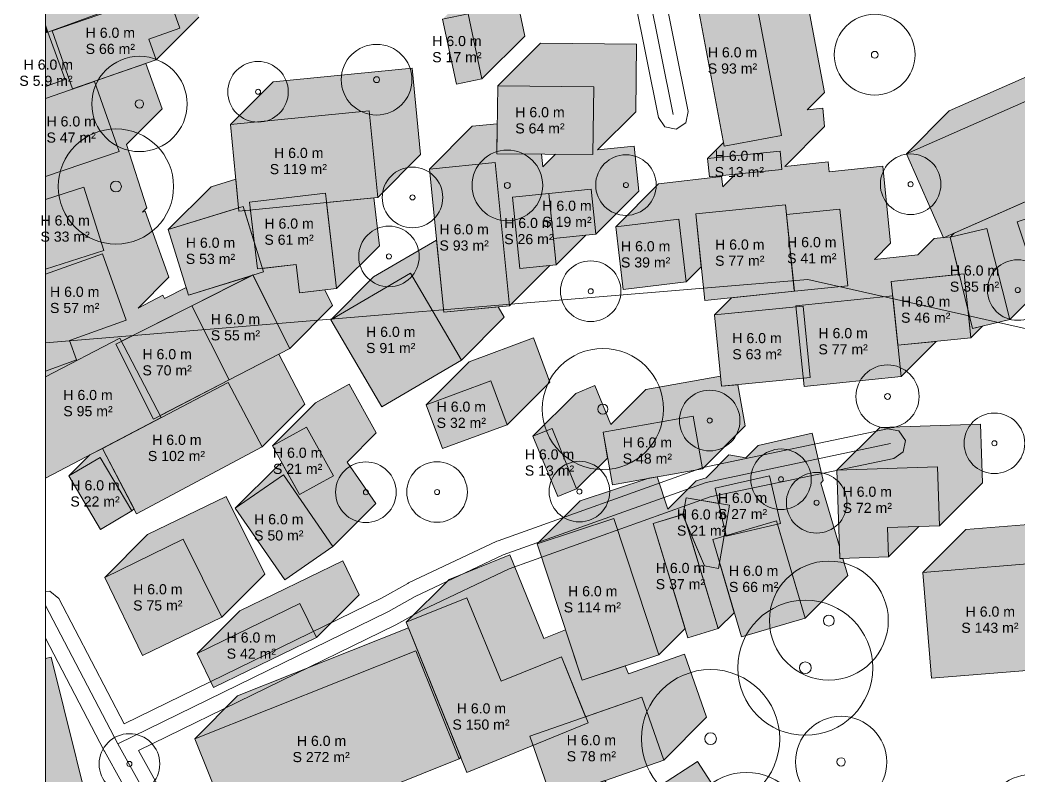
# Model space of a CAD drawing. Header units: metres. Extents: x -4 to 969, y -5 to 964.
# Drawn here: x -2.5 to 96.4, y 715.9 to 790.8 of the extents above; entities that cross this region are included whole.
import ezdxf

# ---------------------------------------------------------------- set-up
doc = ezdxf.new("R2010")
doc.units = ezdxf.units.M
doc.header["$MEASUREMENT"] = 0
for name, color, linetype, lineweight, true_color in [('TPX_BUILDING_AREAS_TEXT', 7, 'CONTINUOUS', 0, 0x000000), ('TPX_BUILDING_HEIGHTS_TEXT', 7, 'CONTINUOUS', 0, 0x000000), ('TPX_BUILDINGS', 7, 'CONTINUOUS', 0, 0x000000), ('TPX_BUILDINGS_HATCH', 7, 'CONTINUOUS', 0, 0xf0f0f0), ('TPX_BUILDINGS_SHADOWS_HATCH', 7, 'CONTINUOUS', 0, 0x000000), ('TPX_BUILDINGS_SHADOWS_OUTLINES', 7, 'CONTINUOUS', 0, 0x000000), ('TPX_CONTOUR_LINES_5M', 7, 'CONTINUOUS', 0, 0x969696), ('TPX_FRAME_PROJECT', 7, 'CONTINUOUS', 0, 0x000000), ('TPX_ROADS_AXES', 7, 'CONTINUOUS', 0, 0x323232), ('TPX_ROADS_CONTOURS', 7, 'CONTINUOUS', 0, 0x646464), ('TPX_VEGETATION_TREES_INDIVIDUAL', 7, 'CONTINUOUS', 0, 0x136734)]:
    doc.layers.add(name, color=color, linetype=linetype, lineweight=lineweight, true_color=true_color)
doc.styles.add('TPX_TEXTE', font='arial.ttf')

# ---------------------------------------------------------------- blocks, each defined once
blk = doc.blocks.new('TREETR003_CR031')
at = {"layer": 'TPX_VEGETATION_TREES_INDIVIDUAL'}
for radius in [3.13, 0.292]:
    blk.add_circle((0, 0, 0.036), radius, dxfattribs=at)
blk = doc.blocks.new('TREETR003_CR040')
at = {"layer": 'TPX_VEGETATION_TREES_INDIVIDUAL'}
for radius in [4, 0.333]:
    blk.add_circle((0, 0, 0.036), radius, dxfattribs=at)
blk = doc.blocks.new('TREETR003_CR030')
at = {"layer": 'TPX_VEGETATION_TREES_INDIVIDUAL'}
for radius in [3, 0.25]:
    blk.add_circle((0, 0, 0.036), radius, dxfattribs=at)
blk = doc.blocks.new('TREETR005_CR060')
at = {"layer": 'TPX_VEGETATION_TREES_INDIVIDUAL'}
for radius in [6, 0.5]:
    blk.add_circle((0, 0, 0.036), radius, dxfattribs=at)
blk = doc.blocks.new('TREETR004_CR047')
at = {"layer": 'TPX_VEGETATION_TREES_INDIVIDUAL'}
for radius in [4.72, 0.417]:
    blk.add_circle((0, 0, 0.036), radius, dxfattribs=at)
blk = doc.blocks.new('TREETR006_CR069')
at = {"layer": 'TPX_VEGETATION_TREES_INDIVIDUAL'}
for radius in [6.85, 0.583]:
    blk.add_circle((0, 0, 0.036), radius, dxfattribs=at)
blk = doc.blocks.new('TREETR003_CR035')
at = {"layer": 'TPX_VEGETATION_TREES_INDIVIDUAL'}
for radius in [3.5, 0.292]:
    blk.add_circle((0, 0, 0.036), radius, dxfattribs=at)
blk = doc.blocks.new('TREETR006_CR067')
at = {"layer": 'TPX_VEGETATION_TREES_INDIVIDUAL'}
for radius in [6.69, 0.583]:
    blk.add_circle((0, 0, 0.036), radius, dxfattribs=at)
blk = doc.blocks.new('TREETR005_CR057')
at = {"layer": 'TPX_VEGETATION_TREES_INDIVIDUAL'}
for radius in [5.71, 0.542]:
    blk.add_circle((0, 0, 0.036), radius, dxfattribs=at)
blk = doc.blocks.new('TREETR005_CR059')
at = {"layer": 'TPX_VEGETATION_TREES_INDIVIDUAL'}
for radius in [5.89, 0.542]:
    blk.add_circle((0, 0, 0.036), radius, dxfattribs=at)
blk = doc.blocks.new('TREETR004_CR045')
at = {"layer": 'TPX_VEGETATION_TREES_INDIVIDUAL'}
for radius in [4.52, 0.417]:
    blk.add_circle((0, 0, 0.036), radius, dxfattribs=at)

msp = doc.modelspace()

# ---------------------------------------------------------------- hatches: boundary and pattern name
at = {"layer": 'TPX_BUILDINGS_HATCH'}
for points in [[(0, 806.316), (0, 790.323), (0.253, 789.627), (6.237, 791.8), (0.884, 806.636), (0, 806.316)], [(127.645, 796.254), (85.285, 777.569), (88.966, 769.231), (131.325, 787.927), (127.645, 796.254)], [(69.926, 795.329), (64.268, 794.219), (67.247, 778.326), (72.917, 779.392), (69.926, 795.329)], [(12.046, 793.674), (0.69, 789.75), (2.7, 783.994), (10.97, 786.87), (10.264, 788.925), (13.327, 789.995), (12.046, 793.674)], [(41.882, 791.424), (39.354, 790.886), (40.708, 784.455), (43.236, 784.981), (41.882, 791.424)], [(0, 789.535), (0, 784.225), (1.952, 784.932), (0.253, 789.627), (0, 789.535)], [(0, 783.052), (0, 775.315), (7.316, 777.781), (4.855, 784.741), (0, 783.052)], [(44.804, 784.289), (44.724, 777.577), (54.24, 777.482), (54.32, 784.194), (44.804, 784.289)], [(32.086, 781.81), (18.325, 780.455), (19.17, 771.888), (32.932, 773.253), (32.086, 781.81)], [(72.768, 777.843), (65.597, 777.116), (65.789, 775.281), (72.948, 776.019), (72.768, 777.843)], [(44.562, 776.703), (38.049, 776.054), (39.457, 761.871), (45.971, 762.519), (44.562, 776.703)], [(0, 773.033), (0, 766.131), (5.8, 767.98), (3.8, 774.255), (0, 773.033)], [(54.075, 774.076), (49.86, 773.643), (50.322, 769.177), (54.536, 769.609), (54.075, 774.076)], [(27.74, 773.659), (20.219, 772.775), (21.004, 766.165), (24.836, 766.618), (25.172, 763.788), (28.85, 764.218), (27.74, 773.659)], [(49.86, 773.643), (46.258, 773.268), (46.99, 766.193), (50.592, 766.568), (49.86, 773.643)], [(103.147, 773.152), (96.244, 770.843), (98.364, 764.524), (105.234, 766.943), (103.147, 773.152)], [(19.585, 772.342), (12.167, 770.065), (14.167, 763.58), (21.618, 765.868), (19.585, 772.342)], [(73.308, 772.526), (64.43, 771.606), (65.319, 763.027), (74.187, 763.948), (73.308, 772.526)], [(78.697, 772.099), (73.41, 771.553), (74.187, 763.948), (79.485, 764.482), (78.697, 772.099)], [(62.745, 771.081), (56.505, 770.345), (57.235, 764.143), (63.474, 764.88), (62.745, 771.081)], [(93.245, 770.183), (89.634, 769.31), (91.828, 760.26), (95.526, 761.155), (93.245, 770.183)], [(0, 765.635), (0, 756.04), (3.092, 757.146), (2.397, 759.091), (7.998, 761.097), (5.658, 767.659), (0, 765.635)], [(20.546, 765.566), (14.499, 762.508), (18.199, 755.187), (24.213, 758.3), (20.546, 765.566)], [(36.172, 765.754), (28.268, 761.132), (33.318, 752.51), (41.212, 757.143), (36.172, 765.754)], [(91.024, 765.676), (83.788, 764.926), (84.441, 758.602), (91.677, 759.341), (91.024, 765.676)], [(83.934, 763.489), (74.344, 762.511), (75.166, 754.518), (84.756, 755.496), (83.934, 763.489)], [(14.499, 762.508), (6.997, 758.728), (10.698, 751.296), (18.199, 755.187), (14.499, 762.508)], [(75.067, 762.49), (66.276, 761.625), (66.975, 754.539), (75.766, 755.404), (75.067, 762.49)], [(0, 755.465), (0, 745.432), (11.486, 751.453), (7.39, 759.315), (0, 755.465)], [(44.119, 755.083), (37.731, 752.721), (39.342, 748.369), (45.73, 750.72), (44.119, 755.083)], [(18.123, 754.922), (5.647, 748.396), (9.038, 741.925), (21.47, 748.54), (18.123, 754.922)], [(64.158, 751.579), (55.238, 749.984), (56.161, 744.789), (65.081, 746.373), (64.158, 751.579)], [(25.867, 750.498), (22.51, 748.653), (25.173, 743.828), (28.53, 745.673), (25.867, 750.498)], [(50.199, 750.368), (48.296, 749.599), (50.755, 743.613), (52.625, 744.37), (50.199, 750.368)], [(5.441, 747.499), (2.336, 745.666), (5.461, 740.367), (8.577, 742.212), (5.441, 747.499)], [(88.373, 746.56), (78.398, 746.234), (78.696, 737.488), (83.514, 737.645), (83.407, 740.564), (88.575, 740.733), (88.373, 746.56)], [(23.602, 745.759), (18.815, 742.461), (23.708, 735.376), (28.484, 738.685), (23.602, 745.759)], [(71.719, 745.662), (66.357, 744.442), (67.444, 739.701), (72.817, 740.954), (71.719, 745.662)], [(63.469, 743.505), (63.156, 741.768), (65.273, 736.753), (66.686, 736.503), (67.774, 742.754), (63.469, 743.505)], [(56.324, 741.45), (48.72, 738.952), (53.171, 725.44), (60.775, 727.95), (56.324, 741.45)], [(63.221, 741.867), (60.213, 740.941), (63.639, 729.638), (66.659, 730.543), (63.221, 741.867)], [(72.433, 741.219), (66.119, 739.365), (68.939, 729.72), (75.252, 731.573), (72.433, 741.219)], [(13.655, 739.395), (5.891, 735.613), (9.614, 727.883), (17.487, 731.687), (13.655, 739.395)], [(100.478, 737.217), (86.924, 736.106), (87.786, 725.637), (101.328, 726.737), (100.478, 737.217)], [(41.76, 733.602), (35.744, 731.175), (41.753, 716.296), (53.752, 721.207), (51.117, 727.735), (45.145, 725.329), (41.76, 733.602)], [(25.215, 733.014), (15.023, 728.075), (16.653, 724.707), (26.845, 729.657), (25.215, 733.014)], [(36.693, 728.335), (14.794, 719.638), (19.128, 708.879), (40.983, 717.654), (36.693, 728.335)], [(59.067, 723.754), (47.974, 719.875), (50.16, 713.644), (61.253, 717.523), (59.067, 723.754)]]:
    msp.add_hatch(color=256, dxfattribs=at).paths.add_polyline_path(points)
at = {"layer": 'TPX_BUILDINGS_SHADOWS_HATCH'}
h = msp.add_hatch(color=256, dxfattribs=at)
h.paths.add_polyline_path([(0, 756.04), (0, 755.465), (7.39, 759.315), (7.551, 759.006), (14.499, 762.508), (20.407, 765.496), (14.167, 763.58), (13.936, 764.329), (11.793, 763.249), (11.633, 763.557), (9.182, 762.281), (12.241, 765.339), (9.901, 771.901), (9.621, 771.801), (10.042, 772.222), (8.043, 778.498), (8.028, 778.493), (11.559, 782.024), (9.968, 786.522), (2.7, 783.994), (0.69, 789.75), (12.046, 793.674), (13.327, 789.995), (10.264, 788.925), (10.97, 786.87), (15.213, 791.113), (15.016, 791.685), (16.773, 793.442), (16.215, 798.905), (15.258, 808.169), (19.155, 808.567), (20.101, 799.304), (29.943, 800.315), (30.708, 792.842), (31.397, 793.53), (30.926, 793.484), (30.204, 800.769), (44.184, 802.146), (44.906, 794.861), (43.156, 794.688), (39.354, 790.886), (41.882, 791.424), (43.236, 784.981), (47.479, 789.224), (46.125, 795.667), (45.6, 795.555), (46.293, 796.248), (46.063, 796.224), (45.488, 801.917), (53.086, 802.691), (53.669, 797.026), (52.905, 804.526), (57.317, 804.98), (58.094, 797.463), (60.146, 799.516), (60.045, 800.477), (65.453, 801.034), (66.027, 795.55), (65.551, 795.501), (64.268, 794.219), (69.926, 795.329), (72.917, 779.392), (67.247, 778.326), (67.178, 778.696), (65.597, 777.116), (72.768, 777.844), (72.948, 776.019), (68.372, 775.547), (67.11, 774.285), (66.988, 775.324), (60.748, 774.587), (56.505, 770.345), (62.745, 771.081), (63.474, 764.88), (64.972, 766.377), (64.43, 771.606), (73.308, 772.526), (74.177, 764.039), (73.41, 771.553), (78.697, 772.099), (79.485, 764.482), (74.187, 763.948), (67.951, 763.3), (66.276, 761.625), (74.353, 762.42), (74.344, 762.511), (83.934, 763.489), (84.756, 755.496), (88.252, 758.992), (84.441, 758.602), (83.788, 764.926), (90.527, 765.624), (89.634, 769.31), (93.245, 770.183), (95.526, 761.155), (99.185, 764.813), (98.364, 764.524), (96.244, 770.843), (103.147, 773.152), (105.234, 766.943), (103.227, 766.236), (98.995, 762.005), (107.189, 765.08), (110.289, 756.828), (110.457, 756.996), (109.381, 760.375), (114.731, 762.082), (117.924, 752.017), (112.585, 750.311), (112.202, 751.515), (109.152, 748.465), (115.447, 749.091), (115.728, 746.272), (122.822, 746.967), (123.566, 739.394), (121.454, 739.186), (122.288, 730.732), (126.471, 734.915), (125.998, 739.036), (152.326, 742.051), (153.449, 732.257), (157.692, 736.5), (156.569, 746.294), (141.054, 744.517), (143.568, 747.032), (142.525, 756.074), (139.211, 755.691), (141.315, 757.796), (141.228, 757.997), (136.277, 756.017), (131.922, 766.543), (137.829, 768.981), (140.954, 761.417), (138.409, 768.861), (144.634, 770.99), (148.819, 758.75), (153.062, 762.993), (148.877, 775.233), (142.652, 773.104), (142.276, 772.728), (142.071, 773.224), (136.165, 770.785), (135.826, 770.447), (135.551, 771.082), (135.496, 771.058), (139.711, 775.274), (137.656, 780.835), (129.572, 777.832), (127.945, 776.205), (127.121, 778.191), (123.478, 776.666), (123.269, 776.457), (123.05, 777.085), (120.862, 776.315), (116.62, 772.073), (118.807, 772.842), (121.048, 766.424), (118.871, 765.666), (118.59, 766.466), (118.204, 766.079), (113.624, 764.618), (113.315, 764.309), (111.431, 769.322), (105.32, 767.029), (106.705, 768.413), (106.03, 768.173), (103.779, 774.359), (111.973, 777.345), (113.385, 773.391), (111.876, 772.845), (112.714, 770.558), (116.957, 774.801), (116.377, 776.382), (117.628, 777.633), (116.317, 781.303), (99.107, 773.706), (97.959, 772.559), (97.814, 773.136), (90.02, 769.696), (89.661, 769.337), (89.069, 769.276), (88.966, 769.231), (88.952, 769.264), (88.03, 769.168), (86.413, 767.551), (82.116, 767.113), (83.728, 768.725), (82.94, 776.342), (77.652, 775.796), (77.551, 776.769), (73.252, 776.323), (77.191, 780.262), (77.011, 782.086), (75.453, 781.928), (77.16, 783.635), (74.169, 799.572), (69.042, 798.566), (70.27, 799.793), (69.911, 803.224), (61.07, 802.348), (60.399, 809.103), (57.148, 808.768), (55.084, 806.705), (49.731, 806.16), (48.565, 804.994), (48.427, 806.389), (46.376, 806.187), (47.494, 807.304), (47.005, 811.433), (45.987, 811.329), (45.516, 815.914), (34.004, 814.553), (33.192, 813.741), (32.791, 822.294), (24.749, 820.059), (20.338, 815.648), (18.895, 821.289), (12.012, 819.523), (11.108, 818.619), (4.562, 816.914), (0.319, 812.672), (7.574, 814.561), (8.405, 811.401), (1.15, 809.511), (1.083, 809.767), (0.536, 809.22), (0, 809.027), (0, 806.316), (0.884, 806.636), (1.046, 806.188), (0.483, 809.167), (8.264, 810.637), (9.258, 805.368), (12.175, 806.181), (15.317, 794.91), (6.333, 792.408), (3.192, 803.678), (8.848, 805.254), (1.856, 803.943), (6.237, 791.8), (0.253, 789.627), (1.952, 784.932), (0, 784.225), (0, 783.052), (4.855, 784.741), (7.316, 777.781), (0, 775.315), (0, 773.033), (3.8, 774.255), (5.8, 767.98), (0, 766.131), (0, 765.635), (5.658, 767.659), (7.998, 761.097), (2.397, 759.091), (3.092, 757.146), (0, 756.04)])
h.paths.add_polyline_path([(7.769, 815.28), (14.652, 817.047), (16.789, 808.693), (9.884, 806.993), (7.769, 815.28)], flags=16)
h.paths.add_polyline_path([(18.385, 813.695), (26.427, 815.93), (27.045, 802.739), (21.615, 802.049), (18.385, 813.695)], flags=16)
h.paths.add_polyline_path([(28.254, 803.948), (30.271, 805.965), (29.761, 810.31), (42.219, 811.783), (43.251, 803.061), (30.782, 801.6), (30.48, 804.177), (28.254, 803.948)], flags=16)
h.paths.add_polyline_path([(114.937, 762.813), (125.809, 767.521), (126.922, 764.947), (131.308, 766.839), (137.073, 753.553), (132.896, 751.742), (132.294, 751.14), (138.282, 751.831), (139.326, 742.789), (133.338, 742.098), (133.163, 743.613), (130.241, 743.279), (126.118, 739.155), (125.867, 741.695), (127.809, 743.637), (127.253, 749.295), (126.267, 748.867), (125.328, 751.039), (119.971, 750.515), (119.831, 751.919), (119.688, 751.856), (114.937, 762.813)], flags=16)
h.paths.add_polyline_path([(119.236, 772.423), (122.878, 773.948), (125.359, 767.973), (121.716, 766.459), (119.236, 772.423)], flags=16)
h.paths.add_polyline_path([(127.614, 775.874), (132.975, 777.78), (135.468, 771.031), (135.217, 770.938), (131.165, 769.19), (131.071, 769.406), (130.13, 769.059), (129.259, 771.42), (128.46, 771.074), (129.136, 771.751), (127.614, 775.874)], flags=16)
for points in [[(89.528, 781.812), (85.285, 777.569), (127.645, 796.254), (131.325, 787.927), (126.688, 785.88), (126.044, 785.236), (135.102, 788.535), (137.926, 780.935), (142.169, 785.177), (139.344, 792.777), (134.361, 790.963), (135.568, 792.17), (131.887, 800.497), (127.437, 798.534), (131.389, 802.486), (124.498, 819.087), (112.259, 813.999), (108.016, 809.756), (120.255, 814.844), (127.146, 798.243), (121.066, 795.724), (89.528, 781.812)], [(0, 790.323), (0, 789.535), (0.253, 789.627), (0, 790.323)], [(42.291, 780.297), (38.049, 776.054), (44.562, 776.703), (45.971, 762.519), (49.954, 766.502), (46.99, 766.193), (46.258, 773.268), (49.86, 773.643), (54.075, 774.076), (54.536, 769.609), (58.779, 773.852), (58.317, 778.318), (54.707, 777.948), (58.483, 781.724), (58.563, 788.437), (49.046, 788.532), (44.804, 784.289), (54.32, 784.194), (54.241, 777.482), (50.571, 777.518), (50.501, 777.511), (49.268, 776.279), (49.144, 777.533), (44.724, 777.577), (44.759, 780.543), (42.291, 780.297)], [(22.568, 784.698), (18.325, 780.455), (32.086, 781.81), (32.932, 773.253), (37.174, 777.496), (36.329, 786.052), (22.568, 784.698)], [(16.41, 774.308), (12.167, 770.065), (19.139, 772.205), (18.857, 775.059), (16.41, 774.308)], [(32.534, 773.214), (27.847, 772.749), (28.85, 764.218), (33.093, 768.461), (32.534, 773.214)], [(20.311, 772.001), (19.711, 771.941), (20.687, 768.832), (20.311, 772.001)], [(32.51, 765.374), (28.268, 761.132), (36.172, 765.754), (41.212, 757.143), (45.454, 761.386), (44.856, 762.408), (39.457, 761.871), (38.747, 769.021), (32.51, 765.374)], [(53.529, 769.506), (50.322, 769.177), (50.592, 766.568), (53.529, 769.506)], [(21.618, 765.868), (20.558, 765.542), (24.213, 758.3), (28.456, 762.543), (27.679, 764.081), (25.172, 763.788), (24.836, 766.618), (21.506, 766.224), (21.618, 765.868)], [(91.828, 760.26), (91.401, 762.021), (91.677, 759.341), (92.84, 760.505), (91.828, 760.26)], [(41.973, 756.964), (37.731, 752.721), (44.119, 755.083), (45.73, 750.72), (49.973, 754.963), (48.362, 759.326), (41.973, 756.964)], [(10.242, 750.801), (8.926, 750.111), (18.123, 754.922), (21.47, 748.54), (25.713, 752.782), (23.116, 757.733), (18.199, 755.187), (11.382, 751.651), (11.486, 751.453), (10.242, 750.801)], [(52.539, 753.842), (48.296, 749.599), (50.199, 750.368), (52.625, 744.37), (55.691, 747.435), (55.238, 749.984), (64.158, 751.579), (65.081, 746.373), (69.324, 750.616), (68.6, 754.699), (66.975, 754.539), (66.875, 755.549), (59.48, 754.226), (56.003, 750.749), (54.442, 754.61), (52.539, 753.842)], [(23.058, 746.704), (18.815, 742.461), (23.602, 745.759), (28.484, 738.685), (32.727, 742.927), (29.892, 747.035), (32.773, 749.916), (30.109, 754.741), (26.753, 752.896), (22.51, 748.653), (25.867, 750.498), (28.53, 745.673), (25.173, 743.828), (23.44, 746.968), (23.058, 746.704)], [(82.64, 750.476), (78.398, 746.234), (88.373, 746.56), (88.575, 740.733), (92.818, 744.976), (92.615, 750.803), (82.64, 750.476)], [(52.963, 743.194), (48.72, 738.952), (56.324, 741.45), (60.775, 727.95), (63.366, 730.54), (60.213, 740.941), (63.171, 741.852), (63.469, 743.505), (66.701, 742.941), (66.357, 744.442), (71.719, 745.662), (72.817, 740.954), (72.53, 740.887), (75.252, 731.573), (79.495, 735.816), (79.003, 737.498), (78.696, 737.488), (78.655, 738.689), (76.822, 744.96), (77.059, 745.197), (75.962, 749.905), (70.6, 748.684), (69.373, 747.457), (67.711, 747.747), (65.456, 745.492), (64.455, 745.184), (61.657, 742.385), (60.604, 745.578), (59.763, 745.429), (52.963, 743.194)], [(4.418, 747.747), (2.336, 745.666), (5.441, 747.499), (8.577, 742.212), (8.781, 742.415), (5.648, 748.393), (4.418, 747.747)], [(91.167, 740.349), (86.924, 736.106), (100.478, 737.217), (101.328, 726.737), (105.371, 730.779), (104.704, 737.539), (102.448, 737.322), (102.121, 740.683), (109.84, 741.445), (111.001, 729.628), (111.006, 729.634), (110.177, 738.074), (109.471, 745.232), (106.364, 744.926), (102.736, 741.297), (91.167, 740.349)], [(10.133, 739.856), (5.891, 735.613), (13.655, 739.395), (17.487, 731.687), (21.73, 735.93), (17.898, 743.638), (10.133, 739.856)], [(65.273, 736.753), (63.497, 740.96), (66.659, 730.543), (68.237, 732.121), (66.787, 737.082), (66.686, 736.503), (65.273, 736.753)], [(67.33, 740.198), (67.242, 739.695), (67.432, 739.751), (67.33, 740.198)], [(86.535, 740.666), (83.407, 740.564), (83.514, 737.645), (86.535, 740.666)], [(19.265, 732.318), (15.023, 728.076), (25.215, 733.014), (26.845, 729.657), (31.088, 733.899), (29.457, 737.256), (19.265, 732.318)], [(39.986, 735.417), (35.744, 731.175), (41.76, 733.602), (45.145, 725.329), (51.117, 727.735), (53.509, 721.81), (59.067, 723.754), (61.253, 717.523), (65.496, 721.766), (63.31, 727.997), (57.751, 726.053), (57.431, 726.846), (53.171, 725.44), (51.526, 730.433), (49.387, 729.572), (46.002, 737.845), (39.986, 735.417)], [(19.037, 723.88), (14.794, 719.638), (36.693, 728.335), (40.983, 717.654), (41.141, 717.812), (35.973, 730.607), (19.037, 723.88)], [(48.576, 714.221), (44.334, 709.979), (49.744, 713.477), (53.033, 708.4), (60.346, 713.131), (67.912, 701.431), (72.155, 705.673), (64.588, 717.373), (57.275, 712.642), (55.432, 715.488), (50.16, 713.644), (49.702, 714.949), (48.576, 714.221)]]:
    msp.add_hatch(color=256, dxfattribs=at).paths.add_polyline_path(points)
h = msp.add_hatch(color=256, dxfattribs=at)
h.paths.add_polyline_path([(0, 693.622), (0, 692.101), (5.273, 694.244), (10.234, 682.249), (4.676, 679.957), (5.218, 678.874), (11.078, 681.801), (8.77, 688.957), (18.114, 691.98), (20.533, 684.434), (15.755, 682.892), (20.718, 672.968), (11.422, 668.323), (10.342, 667.244), (21.206, 670.99), (23.822, 663.422), (17.804, 661.349), (16.506, 660.051), (33.438, 666.988), (37.01, 658.273), (31.182, 655.884), (30.656, 655.358), (34.53, 656.475), (35.602, 652.762), (31.74, 651.635), (31.611, 652.076), (28.44, 648.905), (36.513, 652.002), (38.131, 647.759), (38.977, 648.183), (41.708, 642.717), (36.022, 639.879), (35.148, 639.005), (38.024, 640.495), (42.879, 643.008), (50.025, 629.194), (54.267, 633.437), (47.122, 647.25), (45.297, 646.306), (45.951, 646.96), (43.22, 652.426), (42.373, 652.001), (40.756, 656.245), (38.044, 655.204), (39.845, 657.005), (38.925, 660.188), (41.253, 662.516), (37.681, 671.231), (35.378, 670.287), (35.951, 670.861), (33.39, 678.329), (30.153, 677.221), (32.663, 679.731), (27.663, 689.846), (24.258, 688.159), (24.776, 688.677), (22.356, 696.223), (20.853, 695.736), (22.135, 697.018), (20.071, 702.729), (18.448, 702.152), (18.867, 702.571), (17.397, 707.433), (12.802, 706.048), (11.884, 709.054), (5.527, 707.112), (4.438, 706.023), (4.317, 706.39), (5.57, 707.643), (0.564, 727.721), (0, 727.582), (0, 708.722), (1.327, 703.4), (0, 703.073), (0, 702.37), (2.611, 694.491), (0, 693.622)])
h.paths.add_polyline_path([(1.285, 702.869), (7.642, 704.811), (8.559, 701.806), (13.154, 703.19), (14.624, 698.329), (3.661, 695.014), (1.285, 702.869)], flags=16)
h.paths.add_polyline_path([(6.18, 695.054), (15.828, 698.487), (17.892, 692.776), (8.244, 689.309), (6.18, 695.054)], flags=16)
h.paths.add_polyline_path([(17.045, 682.445), (23.421, 685.603), (28.421, 675.488), (22.045, 672.341), (17.045, 682.445)], flags=16)
h.paths.add_polyline_path([(21.981, 671.633), (29.147, 674.086), (31.709, 666.618), (24.554, 664.154), (21.981, 671.633)], flags=16)

# ---------------------------------------------------------------- linework, layer by layer
at = {"layer": 'TPX_BUILDINGS', "elevation": 0.042}
for points in [[(0, 806.316), (0, 790.323), (0.253, 789.627), (6.237, 791.8), (0.884, 806.636)], [(127.645, 796.254), (85.285, 777.569), (88.966, 769.231), (131.325, 787.927)], [(69.926, 795.329), (64.268, 794.219), (67.247, 778.326), (72.917, 779.392)], [(12.046, 793.674), (0.69, 789.75), (2.7, 783.994), (10.97, 786.87), (10.264, 788.925), (13.327, 789.995)], [(41.882, 791.424), (39.354, 790.886), (40.708, 784.455), (43.236, 784.981)], [(0, 789.535), (0, 784.225), (1.952, 784.932), (0.253, 789.627)], [(0, 783.052), (0, 775.315), (7.316, 777.781), (4.855, 784.741)], [(44.804, 784.289), (44.724, 777.577), (54.24, 777.482), (54.32, 784.194)], [(32.086, 781.81), (18.325, 780.455), (19.17, 771.888), (32.932, 773.253)], [(72.768, 777.843), (65.597, 777.116), (65.789, 775.281), (72.948, 776.019)], [(44.562, 776.703), (38.049, 776.054), (39.457, 761.871), (45.971, 762.519)], [(0, 773.033), (0, 766.131), (5.8, 767.98), (3.8, 774.255)], [(54.075, 774.076), (49.86, 773.643), (50.322, 769.177), (54.536, 769.609)], [(27.74, 773.659), (20.219, 772.775), (21.004, 766.165), (24.836, 766.618), (25.172, 763.788), (28.85, 764.218)], [(49.86, 773.643), (46.258, 773.268), (46.99, 766.193), (50.592, 766.568)], [(103.147, 773.152), (96.244, 770.843), (98.364, 764.524), (105.234, 766.943)], [(19.585, 772.342), (12.167, 770.065), (14.167, 763.58), (21.618, 765.868)], [(73.308, 772.526), (64.43, 771.606), (65.319, 763.027), (74.187, 763.948)], [(78.697, 772.099), (73.41, 771.553), (74.187, 763.948), (79.485, 764.482)], [(62.745, 771.081), (56.505, 770.345), (57.235, 764.143), (63.474, 764.88)], [(93.245, 770.183), (89.634, 769.31), (91.828, 760.26), (95.526, 761.155)], [(0, 765.635), (0, 756.04), (3.092, 757.146), (2.397, 759.091), (7.998, 761.097), (5.658, 767.659)], [(20.546, 765.566), (14.499, 762.508), (18.199, 755.187), (24.213, 758.3)], [(36.172, 765.754), (28.268, 761.132), (33.318, 752.51), (41.212, 757.143)], [(91.024, 765.676), (83.788, 764.926), (84.441, 758.602), (91.677, 759.341)], [(83.934, 763.489), (74.344, 762.511), (75.166, 754.518), (84.756, 755.496)], [(14.499, 762.508), (6.997, 758.728), (10.698, 751.296), (18.199, 755.187)], [(75.067, 762.49), (66.276, 761.625), (66.975, 754.539), (75.766, 755.404)], [(0, 755.465), (0, 745.432), (11.486, 751.453), (7.39, 759.315)], [(44.119, 755.083), (37.731, 752.721), (39.342, 748.369), (45.73, 750.72)], [(18.123, 754.922), (5.647, 748.396), (9.038, 741.925), (21.47, 748.54)], [(64.158, 751.579), (55.238, 749.984), (56.161, 744.789), (65.081, 746.373)], [(25.867, 750.498), (22.51, 748.653), (25.173, 743.828), (28.53, 745.673)], [(50.199, 750.368), (48.296, 749.599), (50.755, 743.613), (52.625, 744.37)], [(5.441, 747.499), (2.336, 745.666), (5.461, 740.367), (8.577, 742.212)], [(88.373, 746.56), (78.398, 746.234), (78.696, 737.488), (83.514, 737.645), (83.407, 740.564), (88.575, 740.733)], [(23.602, 745.759), (18.815, 742.461), (23.708, 735.376), (28.484, 738.685)], [(71.719, 745.662), (66.357, 744.442), (67.444, 739.701), (72.817, 740.954)], [(63.469, 743.505), (63.156, 741.768), (65.273, 736.753), (66.686, 736.503), (67.774, 742.754)], [(56.324, 741.45), (48.72, 738.952), (53.171, 725.44), (60.775, 727.95)], [(63.221, 741.867), (60.213, 740.941), (63.639, 729.638), (66.659, 730.543)], [(72.433, 741.219), (66.119, 739.365), (68.939, 729.72), (75.252, 731.573)], [(13.655, 739.395), (5.891, 735.613), (9.614, 727.883), (17.487, 731.687)], [(100.478, 737.217), (86.924, 736.106), (87.786, 725.637), (101.328, 726.737)], [(41.76, 733.602), (35.744, 731.175), (41.753, 716.296), (53.752, 721.207), (51.117, 727.735), (45.145, 725.329)], [(25.215, 733.014), (15.023, 728.075), (16.653, 724.707), (26.845, 729.657)], [(36.693, 728.335), (14.794, 719.638), (19.128, 708.879), (40.983, 717.654)], [(59.067, 723.754), (47.974, 719.875), (50.16, 713.644), (61.253, 717.523)]]:
    msp.add_lwpolyline(points, close=True, dxfattribs=at)
at = {"layer": 'TPX_BUILDINGS_SHADOWS_OUTLINES', "elevation": 0.039}
for points in [[(89.528, 781.812), (85.285, 777.569), (127.645, 796.254), (131.325, 787.927), (126.688, 785.88), (126.044, 785.236), (135.102, 788.535), (137.926, 780.935), (142.169, 785.177), (139.344, 792.777), (134.361, 790.963), (135.568, 792.17), (131.887, 800.497), (127.437, 798.534), (131.389, 802.486), (124.498, 819.087), (112.259, 813.999), (108.016, 809.756), (120.255, 814.844), (127.146, 798.243), (121.066, 795.724)], [(0, 790.323), (0, 789.535), (0.253, 789.627)], [(42.291, 780.297), (38.049, 776.054), (44.562, 776.703), (45.971, 762.519), (49.954, 766.502), (46.99, 766.193), (46.258, 773.268), (49.86, 773.643), (54.075, 774.076), (54.536, 769.609), (58.779, 773.852), (58.317, 778.318), (54.707, 777.948), (58.483, 781.724), (58.563, 788.437), (49.046, 788.532), (44.804, 784.289), (54.32, 784.194), (54.241, 777.482), (50.571, 777.518), (50.501, 777.511), (49.268, 776.279), (49.144, 777.533), (44.724, 777.577), (44.759, 780.543)], [(22.568, 784.698), (18.325, 780.455), (32.086, 781.81), (32.932, 773.253), (37.174, 777.496), (36.329, 786.052)], [(16.41, 774.308), (12.167, 770.065), (19.139, 772.205), (18.857, 775.059)], [(32.534, 773.214), (27.847, 772.749), (28.85, 764.218), (33.093, 768.461)], [(20.311, 772.001), (19.711, 771.941), (20.687, 768.832)], [(32.51, 765.374), (28.268, 761.132), (36.172, 765.754), (41.212, 757.143), (45.454, 761.386), (44.856, 762.408), (39.457, 761.871), (38.747, 769.021)], [(53.529, 769.506), (50.322, 769.177), (50.592, 766.568)], [(21.618, 765.868), (20.558, 765.542), (24.213, 758.3), (28.456, 762.543), (27.679, 764.081), (25.172, 763.788), (24.836, 766.618), (21.506, 766.224)], [(91.828, 760.26), (91.401, 762.021), (91.677, 759.341), (92.84, 760.505)], [(41.973, 756.964), (37.731, 752.721), (44.119, 755.083), (45.73, 750.72), (49.973, 754.963), (48.362, 759.326)], [(10.242, 750.801), (8.926, 750.111), (18.123, 754.922), (21.47, 748.54), (25.713, 752.782), (23.116, 757.733), (18.199, 755.187), (11.382, 751.651), (11.486, 751.453)], [(52.539, 753.842), (48.296, 749.599), (50.199, 750.368), (52.625, 744.37), (55.691, 747.435), (55.238, 749.984), (64.158, 751.579), (65.081, 746.373), (69.324, 750.616), (68.6, 754.699), (66.975, 754.539), (66.875, 755.549), (59.48, 754.226), (56.003, 750.749), (54.442, 754.61)], [(23.058, 746.704), (18.815, 742.461), (23.602, 745.759), (28.484, 738.685), (32.727, 742.927), (29.892, 747.035), (32.773, 749.916), (30.109, 754.741), (26.753, 752.896), (22.51, 748.653), (25.867, 750.498), (28.53, 745.673), (25.173, 743.828), (23.44, 746.968)], [(82.64, 750.476), (78.398, 746.234), (88.373, 746.56), (88.575, 740.733), (92.818, 744.976), (92.615, 750.803)], [(52.963, 743.194), (48.72, 738.952), (56.324, 741.45), (60.775, 727.95), (63.366, 730.54), (60.213, 740.941), (63.171, 741.852), (63.469, 743.505), (66.701, 742.941), (66.357, 744.442), (71.719, 745.662), (72.817, 740.954), (72.53, 740.887), (75.252, 731.573), (79.495, 735.816), (79.003, 737.498), (78.696, 737.488), (78.655, 738.689), (76.822, 744.96), (77.059, 745.197), (75.962, 749.905), (70.6, 748.684), (69.373, 747.457), (67.711, 747.747), (65.456, 745.492), (64.455, 745.184), (61.657, 742.385), (60.604, 745.578), (59.763, 745.429)], [(4.418, 747.747), (2.336, 745.666), (5.441, 747.499), (8.577, 742.212), (8.781, 742.415), (5.648, 748.393)], [(91.167, 740.349), (86.924, 736.106), (100.478, 737.217), (101.328, 726.737), (105.371, 730.779), (104.704, 737.539), (102.448, 737.322), (102.121, 740.683), (109.84, 741.445), (111.001, 729.628), (111.006, 729.634), (110.177, 738.074), (109.471, 745.232), (106.364, 744.926), (102.736, 741.297)], [(10.133, 739.856), (5.891, 735.613), (13.655, 739.395), (17.487, 731.687), (21.73, 735.93), (17.898, 743.638)], [(65.273, 736.753), (63.497, 740.96), (66.659, 730.543), (68.237, 732.121), (66.787, 737.082), (66.686, 736.503)], [(67.33, 740.198), (67.242, 739.695), (67.432, 739.751)], [(86.535, 740.666), (83.407, 740.564), (83.514, 737.645)], [(19.265, 732.318), (15.023, 728.076), (25.215, 733.014), (26.845, 729.657), (31.088, 733.899), (29.457, 737.256)], [(39.986, 735.417), (35.744, 731.175), (41.76, 733.602), (45.145, 725.329), (51.117, 727.735), (53.509, 721.81), (59.067, 723.754), (61.253, 717.523), (65.496, 721.766), (63.31, 727.997), (57.751, 726.053), (57.431, 726.846), (53.171, 725.44), (51.526, 730.433), (49.387, 729.572), (46.002, 737.845)], [(19.037, 723.88), (14.794, 719.638), (36.693, 728.335), (40.983, 717.654), (41.141, 717.812), (35.973, 730.607)], [(48.576, 714.221), (44.334, 709.979), (49.744, 713.477), (53.033, 708.4), (60.346, 713.131), (67.912, 701.431), (72.155, 705.673), (64.588, 717.373), (57.275, 712.642), (55.432, 715.488), (50.16, 713.644), (49.702, 714.949)]]:
    msp.add_lwpolyline(points, close=True, dxfattribs=at)
for points in [[(97.814, 773.136), (90.02, 769.696), (89.661, 769.337), (89.069, 769.276), (88.966, 769.231), (88.952, 769.264), (88.03, 769.168), (86.413, 767.551), (82.116, 767.113), (83.728, 768.725), (82.94, 776.342), (77.652, 775.796), (77.551, 776.769), (73.252, 776.323), (77.191, 780.262), (77.011, 782.086), (75.453, 781.928), (77.16, 783.635), (74.169, 799.572)], [(41.882, 791.424), (43.236, 784.981), (47.479, 789.224), (46.125, 795.667)], [(69.926, 795.329), (72.917, 779.392), (67.247, 778.326), (67.178, 778.696), (65.597, 777.116), (72.768, 777.844), (72.948, 776.019), (68.372, 775.547), (67.11, 774.285), (66.988, 775.324), (60.748, 774.587), (56.505, 770.345), (62.745, 771.081), (63.474, 764.88), (64.972, 766.377), (64.43, 771.606), (73.308, 772.526), (74.177, 764.039), (73.41, 771.553), (78.697, 772.099), (79.485, 764.482), (74.187, 763.948), (67.951, 763.3), (66.276, 761.625), (74.353, 762.42), (74.344, 762.511), (83.934, 763.489), (84.756, 755.496), (88.252, 758.992), (84.441, 758.602), (83.788, 764.926), (90.527, 765.624), (89.634, 769.31), (93.245, 770.183), (95.526, 761.155), (99.185, 764.813)], [(6.237, 791.8), (0.253, 789.627), (1.952, 784.932), (0, 784.225), (0, 783.052), (4.855, 784.741), (7.316, 777.781), (0, 775.315), (0, 773.033), (3.8, 774.255), (5.8, 767.98), (0, 766.131), (0, 765.635), (5.658, 767.659), (7.998, 761.097), (2.397, 759.091), (3.092, 757.146), (0, 756.04), (0, 755.465), (7.39, 759.315), (7.551, 759.006), (14.499, 762.508), (20.407, 765.496), (14.167, 763.58), (13.936, 764.329), (11.793, 763.249), (11.633, 763.557), (9.182, 762.281), (12.241, 765.339), (9.901, 771.901), (9.621, 771.801), (10.042, 772.222), (8.043, 778.498), (8.028, 778.493), (11.559, 782.024), (9.968, 786.522), (2.7, 783.994), (0.69, 789.75), (12.046, 793.674), (13.327, 789.995), (10.264, 788.925), (10.97, 786.87), (15.213, 791.113)], [(98.364, 764.524), (96.244, 770.843), (103.147, 773.152)], [(5.57, 707.643), (0.564, 727.721), (0, 727.582), (0, 708.722)]]:
    msp.add_lwpolyline(points, dxfattribs=at)
at = {"layer": 'TPX_CONTOUR_LINES_5M', "elevation": 0.048}
msp.add_lwpolyline([(242.518, 960.671), (256.112, 885.619), (288.982, 855.598), (275.524, 825.577), (223.462, 795.556), (223.89, 765.535), (206.734, 735.514), (166.187, 725.586), (135.971, 751.482), (75.539, 765.118), (0, 758.849)], dxfattribs=at)
at = {"layer": 'TPX_FRAME_PROJECT', "elevation": 0}
msp.add_lwpolyline([(0, 0), (966.904, 0), (966.904, 960.671), (0, 960.671)], close=True, dxfattribs=at)
at = {"layer": 'TPX_ROADS_AXES', "elevation": 0.03}
for points in [[(62.19, 781.474), (52.384, 830.267)], [(7.163, 719.141), (33.988, 732.231), (36.623, 733.709), (45.361, 737.836), (65.457, 745.025), (83.723, 748.869)], [(7.163, 719.141), (0, 732.833)], [(61.094, 621.905), (7.163, 719.141)]]:
    msp.add_lwpolyline(points, dxfattribs=at)
at = {"layer": 'TPX_ROADS_CONTOURS', "elevation": 0.027}
for points in [[(51.217, 828.463), (60.72, 781.178), (61.36, 780.225), (62.486, 780.003), (63.439, 780.643), (63.661, 781.77), (54.148, 829.104)], [(60.709, 625.693), (9.242, 718.486), (34.646, 730.883), (34.722, 730.923), (37.311, 732.375), (45.936, 736.449), (65.866, 743.578), (84.032, 747.401), (84.98, 748.05), (85.191, 749.178), (84.543, 750.126), (83.414, 750.337), (65.149, 746.493), (64.952, 746.438), (44.856, 739.249), (44.721, 739.193), (35.983, 735.066), (35.89, 735.018), (33.292, 733.56), (7.816, 721.128), (1.329, 733.529), (0.448, 734.265), (0, 734.225), (0, 729.597), (5.834, 718.445), (5.852, 718.413), (58.074, 624.258)]]:
    msp.add_lwpolyline(points, dxfattribs=at)

# ---------------------------------------------------------------- block references
at = {"layer": 'TPX_VEGETATION_TREES_INDIVIDUAL'}
for name, p in [('TREETR003_CR040', (82.148, 787.381, 0.036)), ('TREETR003_CR035', (32.81, 784.908, 0.036)), ('TREETR004_CR047', (9.32, 782.507, 0.036)), ('TREETR003_CR030', (21.065, 783.708, 0.036)), ('TREETR005_CR057', (6.993, 774.33, 0.036)), ('TREETR003_CR035', (45.763, 774.439, 0.036)), ('TREETR003_CR030', (57.512, 774.472, 0.036)), ('TREETR003_CR030', (85.709, 774.551, 0.036)), ('TREETR003_CR030', (36.368, 773.245, 0.036)), ('TREETR003_CR030', (34.034, 767.402, 0.036)), ('TREETR003_CR030', (54.017, 763.957, 0.036)), ('TREETR003_CR030', (96.312, 764.075, 0.036)), ('TREETR005_CR060', (55.225, 752.287, 0.036)), ('TREETR003_CR031', (83.418, 753.534, 0.036)), ('TREETR003_CR030', (65.802, 751.15, 0.036)), ('TREETR003_CR030', (94.005, 748.895, 0.036)), ('TREETR003_CR030', (72.867, 745.333, 0.036)), ('TREETR003_CR030', (31.75, 744.051, 0.036)), ('TREETR003_CR030', (38.799, 744.071, 0.036)), ('TREETR003_CR030', (52.898, 744.11, 0.036)), ('TREETR003_CR030', (76.398, 743.009, 0.036)), ('TREETR005_CR059', (77.606, 731.34, 0.036)), ('TREETR006_CR067', (75.269, 726.664, 0.036)), ('TREETR006_CR069', (65.89, 719.634, 0.036)), ('TREETR004_CR045', (78.82, 717.336, 0.036)), ('TREETR003_CR030', (8.328, 717.138, 0.036)), ('TREETR005_CR060', (69.441, 710.306, 0.036)), ('TREETR004_CR045', (97.635, 711.552, 0.036))]:
    msp.add_blockref(name, p, dxfattribs=at)

# ---------------------------------------------------------------- texts
at = {"layer": 'TPX_BUILDING_AREAS_TEXT', "style": 'TPX_TEXTE'}
for s, p in [('S 66 m²', (3.992, 787.458, 0.045)), ('S 17 m²', (38.32, 786.637, 0.045)), ('S 93 m²', (65.616, 785.516, 0.045)), ('S 5.9 m²', (-2.576, 784.298, 0.045)), ('S 64 m²', (46.547, 779.585, 0.045)), ('S 47 m²', (0.113, 778.677, 0.045)), ('S 119 m²', (22.227, 775.551, 0.045)), ('S 13 m²', (66.297, 775.265, 0.045)), ('S 19 m²', (49.223, 770.326, 0.045)), ('S 33 m²', (-0.483, 768.864, 0.045)), ('S 61 m²', (21.695, 768.557, 0.045)), ('S 93 m²', (39.035, 767.987, 0.045)), ('S 26 m²', (45.45, 768.618, 0.045)), ('S 53 m²', (13.91, 766.661, 0.045)), ('S 39 m²', (57.015, 766.312, 0.045)), ('S 77 m²', (66.336, 766.477, 0.045)), ('S 41 m²', (73.471, 766.719, 0.045)), ('S 35 m²', (89.588, 763.909, 0.045)), ('S 57 m²', (0.462, 761.801, 0.045)), ('S 46 m²', (84.758, 760.836, 0.045)), ('S 55 m²', (16.385, 759.089, 0.045)), ('S 91 m²', (31.766, 757.834, 0.045)), ('S 63 m²', (68.046, 757.215, 0.045)), ('S 77 m²', (76.575, 757.703, 0.045)), ('S 70 m²', (9.618, 755.622, 0.045)), ('S 95 m²', (1.781, 751.579, 0.045)), ('S 32 m²', (38.757, 750.424, 0.045)), ('S 102 m²', (10.155, 747.138, 0.045)), ('S 48 m²', (57.186, 746.881, 0.045)), ('S 21 m²', (22.545, 745.863, 0.045)), ('S 13 m²', (47.49, 745.696, 0.045)), ('S 22 m²', (2.48, 742.634, 0.045)), ('S 27 m²', (66.607, 741.388, 0.045)), ('S 72 m²', (78.967, 742, 0.045)), ('S 50 m²', (20.676, 739.27, 0.045)), ('S 21 m²', (62.562, 739.749, 0.045)), ('S 37 m²', (60.459, 734.446, 0.045)), ('S 66 m²', (67.711, 734.169, 0.045)), ('S 75 m²', (8.693, 732.338, 0.045)), ('S 114 m²', (51.347, 732.147, 0.045)), ('S 143 m²', (90.73, 730.125, 0.045)), ('S 42 m²', (17.957, 727.562, 0.045)), ('S 150 m²', (40.32, 720.54, 0.045)), ('S 78 m²', (51.639, 717.399, 0.045)), ('S 272 m²', (24.486, 717.322, 0.045))]:
    msp.add_text(s, height=1, dxfattribs=at).set_placement(p)
at = {"layer": 'TPX_BUILDING_HEIGHTS_TEXT', "style": 'TPX_TEXTE'}
for p in [(3.992, 789.058, 0.045), (38.32, 788.237, 0.045), (65.616, 787.116, 0.045), (-2.151, 785.898, 0.045), (46.547, 781.185, 0.045), (0.113, 780.277, 0.045), (22.652, 777.151, 0.045), (66.297, 776.865, 0.045), (49.223, 771.926, 0.045), (-0.483, 770.464, 0.045), (21.695, 770.157, 0.045), (45.45, 770.218, 0.045), (39.035, 769.587, 0.045), (13.91, 768.261, 0.045), (57.015, 767.912, 0.045), (66.336, 768.077, 0.045), (73.471, 768.319, 0.045), (89.588, 765.509, 0.045), (0.462, 763.401, 0.045), (84.758, 762.436, 0.045), (16.385, 760.689, 0.045), (31.766, 759.434, 0.045), (76.575, 759.303, 0.045), (68.046, 758.815, 0.045), (9.618, 757.222, 0.045), (1.781, 753.179, 0.045), (38.757, 752.024, 0.045), (10.58, 748.738, 0.045), (57.186, 748.481, 0.045), (22.545, 747.463, 0.045), (47.49, 747.296, 0.045), (2.48, 744.234, 0.045), (78.967, 743.6, 0.045), (66.607, 742.988, 0.045), (62.562, 741.349, 0.045), (20.676, 740.87, 0.045), (60.459, 736.046, 0.045), (67.711, 735.769, 0.045), (8.693, 733.938, 0.045), (51.772, 733.747, 0.045), (91.155, 731.725, 0.045), (17.957, 729.162, 0.045), (40.745, 722.14, 0.045), (24.911, 718.922, 0.045), (51.639, 718.999, 0.045)]:
    msp.add_text('H 6.0 m', height=1, dxfattribs=at).set_placement(p)

doc.saveas('drawing.dxf')
